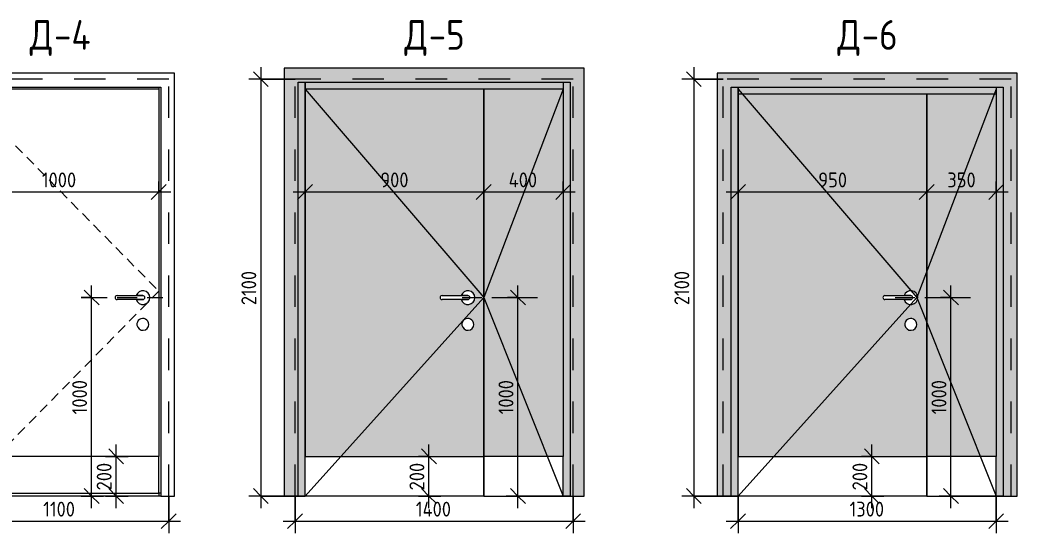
# Model space of a CAD drawing. Header units: millimetres. Extents: x -11619 to 28531, y -388 to 22769.
# Drawn here: x -6810 to -1790, y 20185 to 22769 of the extents above; entities that cross this region are included whole.
import ezdxf

# ---------------------------------------------------------------- set-up
doc = ezdxf.new("R2010")
doc.units = ezdxf.units.MM
for name, pattern in [('200_ШТРИХ__ш1_п0_6_', [80, 50, -30]), ('ADSK_Штрих_ш2 п1', [150, 100, -50]), ('Штрих', [317.5, 158.75, -158.75])]:
    doc.linetypes.add(name, pattern=pattern)
for name, color, linetype, lineweight in [('A-ANNO-DIMS', 7, 'Continuous', 9), ('A-ANNO-DIMS-50', 7, 'Continuous', 9), ('A-DETL', 7, 'Continuous', 9), ('A-DETL-1', 7, 'ADSK_Штрих_ш2 п1', 9), ('A-DOOR', 7, 'Штрих', 9), ('A-DOOR-1', 7, 'Continuous', 9), ('A-DOOR-2', 7, '200_ШТРИХ__ш1_п0_6_', 9), ('A-DOOR-FRAM', 7, 'Continuous', 9), ('G-ANNO-TEXT', 7, 'Continuous', 9)]:
    doc.layers.add(name, color=color, linetype=linetype, lineweight=lineweight)
doc.styles.add('GOST Common', font='GOST_Common.ttf', dxfattribs={"width": 0.9, "height": 150})
doc.styles.add('ISOCPEUR', font='isocpeur.ttf', dxfattribs={"width": 0.9, "height": 75})
doc.dimstyles.new('ISO-1_5', dxfattribs={"dimscale": 304.8, "dimtxt": 74.698588, "dimasz": 0.246063, "dimexe": 0.19685, "dimexo": 0, "dimgap": 0, "dimtad": 1, "dimdec": 0, "dimrnd": 10, "dimzin": 0, "dimdsep": 46, "dimtxsty": 'ISOCPEUR', "dimblk1": 'OBLIQUE', "dimblk2": 'OBLIQUE', "dimsah": 1, "dimcen": 0.09, "dimdle": 0.19685, "dimazin": 0, "dimtfac": 1, "dimtdec": 4, "dimtix": 1, "dimtmove": 0, "dimatfit": 3, "dimfxl": 1, "dimtvp": 1, "dimtolj": 1, "dimtzin": 0, "dimarcsym": 2})

# ---------------------------------------------------------------- blocks, each defined once
blk = doc.blocks.new('Family - ___-32274530-_Двери_ 1 этаж 23-33')
at = {"layer": 'A-DOOR'}
for p, q in [((-6060.8, 22471), (-7160.8, 22471)), ((-7160.8, 20371), (-7160.8, 22471)), ((-6060.8, 22471), (-7160.8, 22471)), ((-7160.8, 20371), (-7160.8, 22471)), ((-6060.8, 20371), (-6060.8, 22471)), ((-6060.8, 20371), (-6060.8, 22471))]:
    blk.add_line(p, q, dxfattribs=at)
at = {"layer": 'A-DOOR-1'}
for p, q in [((-6110.8, 22421), (-7110.8, 22421)), ((-7110.8, 20571), (-7110.8, 22421)), ((-6110.8, 22421), (-6110.8, 20571)), ((-6320.8, 21381), (-6190.8, 21381)), ((-6190.8, 21361), (-6320.8, 21361)), ((-6190.8, 21381), (-6224.4, 21381)), ((-6224.4, 21361), (-6190.8, 21361)), ((-6110.8, 20571), (-7110.8, 20571)), ((-7110.8, 20571), (-7110.8, 20385)), ((-6110.8, 20385), (-6110.8, 20571)), ((-7110.8, 20385), (-6110.8, 20385))]:
    blk.add_line(p, q, dxfattribs=at)
for centre, radius, start, end in [((-6190.8, 21371), 35, 0, 163.3985), ((-6320.8, 21371), 10, 90, 270), ((-6190.8, 21371), 35, 196.6015, 0), ((-6190.8, 21371), 10, 270, 90), ((-6190.8, 21371), 10, 270, 90), ((-6190.8, 21236), 30, 0, 188.1699), ((-6190.8, 21236), 30, 188.1699, 0)]:
    blk.add_arc(centre, radius, start, end, dxfattribs=at)
at = {"layer": 'A-DOOR-2'}
for p, q in [((-7112.2, 22421), (-6110.8, 21403)), ((-6110.8, 21403), (-6164.2, 21348.6)), ((-6168, 21344.7), (-7110.8, 20385))]:
    blk.add_line(p, q, dxfattribs=at)
at = {"layer": 'A-DOOR-FRAM'}
for p, q in [((-6030.8, 22501), (-7190.8, 22501)), ((-7190.8, 22501), (-7190.8, 20371)), ((-6030.8, 20371), (-6030.8, 22501)), ((-7120.8, 20371), (-7120.8, 22431)), ((-7120.8, 22431), (-6100.8, 22431)), ((-7110.8, 22421), (-7110.8, 22431)), ((-7110.8, 22431), (-7110.8, 20571)), ((-6110.8, 22421), (-7110.8, 22421)), ((-6110.8, 22431), (-6110.8, 22421)), ((-6110.8, 22431), (-6110.8, 20571)), ((-6100.8, 22431), (-6100.8, 20371)), ((-7110.8, 20385), (-7120.8, 20385)), ((-7110.8, 20385), (-7110.8, 20371)), ((-6110.8, 20385), (-6110.8, 20371)), ((-6100.8, 20385), (-6110.8, 20385)), ((-7190.8, 20371), (-7120.8, 20371)), ((-7110.8, 20371), (-7120.8, 20371)), ((-6100.8, 20371), (-7120.8, 20371)), ((-6100.8, 20371), (-6110.8, 20371)), ((-6100.8, 20371), (-6030.8, 20371))]:
    blk.add_line(p, q, dxfattribs=at)
blk = doc.blocks.new('Family - ___-32308297-_Двери_ 1 этаж 23-33')
at = {"layer": 'A-DOOR-1'}
h = blk.add_hatch(color=256, dxfattribs=at)
h.paths.add_polyline_path([(-4853.6, 20571), (-4474.5, 20571), (-4474.5, 22421), (-5374.5, 22421), (-5374.5, 20571)])
h.paths.add_polyline_path([(-4552.4, 21206), (-4559.9, 21206.4), (-4567, 21208.7), (-4573.4, 21212.6), (-4578.6, 21218), (-4582.6, 21225.7), (-4584.2, 21231.7), (-4584.2, 21239.8), (-4582.6, 21246.6), (-4578.6, 21253.8), (-4573.9, 21258.9), (-4567.6, 21263), (-4560.4, 21265.4), (-4552.9, 21265.9), (-4544, 21263.9), (-4538.6, 21261.4), (-4532.8, 21256.6), (-4528.3, 21250.5), (-4525.5, 21243.5), (-4524.5, 21236), (-4525.5, 21228.5), (-4528.2, 21221.6), (-4532.6, 21215.5), (-4538.3, 21210.7), (-4545.1, 21207.5), (-4550.4, 21206.4)])
h.paths.add_polyline_path([(-4554, 21336), (-4563, 21337), (-4571.4, 21340.3), (-4579.1, 21346.2), (-4584.4, 21352.7), (-4588.1, 21361), (-4687.1, 21361.3), (-4689.5, 21362.3), (-4691.6, 21363.9), (-4693.2, 21366), (-4694.2, 21368.4), (-4694.5, 21371), (-4694.2, 21373.6), (-4693.2, 21376), (-4691.6, 21378), (-4689.5, 21379.6), (-4687.1, 21380.6), (-4684.5, 21381), (-4588.1, 21381), (-4584.4, 21389.2), (-4578.7, 21396.3), (-4571.4, 21401.6), (-4563, 21404.9), (-4552, 21405.7), (-4544, 21404.2), (-4536.7, 21401.1), (-4529.6, 21395.5), (-4524.1, 21388.3), (-4520.7, 21379.9), (-4519.5, 21371), (-4520.7, 21362), (-4524.1, 21353.6), (-4529.9, 21346.2), (-4536.7, 21340.8), (-4546.9, 21337), (-4552, 21336.3)])
blk.add_hatch(color=256, dxfattribs=at).paths.add_polyline_path([(-4234.3, 20571), (-4074.5, 20571), (-4074.5, 22421), (-4474.5, 22421), (-4474.5, 20571)])
at = {"layer": 'A-DOOR-FRAM'}
for points in [[(-5479.5, 20371), (-5409.5, 20371), (-5409.5, 22456), (-4039.5, 22456), (-4039.5, 20371), (-3969.5, 20371), (-3969.5, 22526), (-5479.5, 22526), (-5479.5, 20567.8)], [(-5374.5, 20371), (-5374.5, 22456), (-5409.5, 22456), (-5409.5, 20371)], [(-5374.5, 22421), (-4074.5, 22421), (-4074.5, 22456), (-5374.5, 22456)], [(-4039.5, 20371), (-4039.5, 22456), (-4074.5, 22456), (-4074.5, 20371)]]:
    blk.add_hatch(color=256, dxfattribs=at).paths.add_polyline_path(points)
at = {"layer": 'A-DOOR'}
for p, q in [((-4024.5, 22471), (-5424.5, 22471)), ((-5424.5, 20371), (-5424.5, 22471)), ((-4024.5, 22471), (-5424.5, 22471)), ((-5424.5, 20371), (-5424.5, 22471)), ((-4024.5, 20371), (-4024.5, 22471)), ((-4024.5, 20371), (-4024.5, 22471))]:
    blk.add_line(p, q, dxfattribs=at)
at = {"layer": 'A-DOOR-1'}
for p, q in [((-4474.5, 22421), (-5374.5, 22421)), ((-5374.5, 20571), (-5374.5, 22421)), ((-4474.5, 22421), (-4474.5, 20571)), ((-4074.5, 22421), (-4474.5, 22421)), ((-4474.5, 20571), (-4474.5, 22421)), ((-4074.5, 22421), (-4074.5, 20571)), ((-4684.5, 21381), (-4554.5, 21381)), ((-4554.5, 21361), (-4684.5, 21361)), ((-4554.5, 21381), (-4588.1, 21381)), ((-4588.1, 21361), (-4554.5, 21361)), ((-5374.5, 20571), (-4474.5, 20571)), ((-5374.5, 20371), (-5374.5, 20571)), ((-4474.5, 20371), (-4474.5, 20571)), ((-4074.5, 20571), (-4474.5, 20571)), ((-4474.5, 20571), (-4474.5, 20371)), ((-4074.5, 20371), (-4074.5, 20571)), ((-4474.5, 20371), (-5374.5, 20371)), ((-4474.5, 20371), (-4074.5, 20371))]:
    blk.add_line(p, q, dxfattribs=at)
for centre, radius, start, end in [((-4554.5, 21371), 35, 0, 163.3985), ((-4684.5, 21371), 10, 90, 270), ((-4554.5, 21371), 35, 196.6015, 0), ((-4554.5, 21371), 10, 270, 90), ((-4554.5, 21371), 10, 270, 90), ((-4554.5, 21236), 30, 0, 188.1699), ((-4554.5, 21236), 30, 188.1699, 0)]:
    blk.add_arc(centre, radius, start, end, dxfattribs=at)
at = {"layer": 'A-DOOR-FRAM'}
for p, q in [((-3969.5, 22526), (-5479.5, 22526)), ((-5479.5, 22526), (-5479.5, 20371)), ((-3969.5, 20371), (-3969.5, 22526)), ((-5409.5, 20371), (-5409.5, 22456)), ((-5409.5, 22456), (-4039.5, 22456)), ((-5374.5, 22421), (-5374.5, 22456)), ((-5374.5, 22456), (-5374.5, 20571)), ((-4074.5, 22456), (-4074.5, 22421)), ((-4074.5, 22456), (-4074.5, 20571)), ((-4039.5, 22456), (-4039.5, 20371)), ((-4074.5, 22421), (-5374.5, 22421)), ((-5479.5, 20371), (-5409.5, 20371)), ((-5374.5, 20371), (-5409.5, 20371)), ((-4039.5, 20371), (-4074.5, 20371)), ((-4039.5, 20371), (-3969.5, 20371))]:
    blk.add_line(p, q, dxfattribs=at)
blk = doc.blocks.new('Family - ___-32308377-_Двери_ 1 этаж 23-33')
at = {"layer": 'A-DOOR-1'}
h = blk.add_hatch(color=256, dxfattribs=at)
h.paths.add_polyline_path([(-3194.5, 20571), (-2244.5, 20571), (-2244.5, 22396), (-3194.5, 22396)])
h.paths.add_polyline_path([(-2322.4, 21206), (-2329.9, 21206.4), (-2337, 21208.7), (-2343.4, 21212.6), (-2348.6, 21218), (-2352.6, 21225.7), (-2354.2, 21231.7), (-2354.2, 21239.8), (-2352.6, 21246.6), (-2348.6, 21253.8), (-2343.9, 21258.9), (-2337.6, 21263), (-2330.4, 21265.4), (-2322.9, 21265.9), (-2315.5, 21264.6), (-2308.6, 21261.4), (-2302.8, 21256.6), (-2298.3, 21250.5), (-2295.5, 21243.5), (-2294.5, 21236), (-2295.5, 21228.5), (-2299.2, 21220.1), (-2302.6, 21215.5), (-2308.3, 21210.7), (-2315.1, 21207.5), (-2320.4, 21206.4)])
h.paths.add_polyline_path([(-2324, 21336), (-2333, 21337), (-2341.4, 21340.3), (-2349.1, 21346.2), (-2354.4, 21352.7), (-2358.1, 21361), (-2457.1, 21361.3), (-2459.5, 21362.3), (-2461.6, 21363.9), (-2463.2, 21366), (-2464.2, 21368.4), (-2464.5, 21371), (-2464.2, 21373.6), (-2463.2, 21376), (-2461.6, 21378), (-2459.5, 21379.6), (-2457.1, 21380.6), (-2454.5, 21381), (-2358.1, 21381), (-2354.4, 21389.2), (-2348.7, 21396.3), (-2341.4, 21401.6), (-2333, 21404.9), (-2322, 21405.7), (-2315.1, 21404.7), (-2306.7, 21401.1), (-2299.2, 21395.1), (-2294.1, 21388.3), (-2290.7, 21379.9), (-2289.5, 21371), (-2290.7, 21362), (-2294.1, 21353.6), (-2300.6, 21345.7), (-2306.7, 21340.8), (-2315.1, 21337.3), (-2322, 21336.3)])
blk.add_hatch(color=256, dxfattribs=at).paths.add_polyline_path([(-1894.5, 20571), (-1894.5, 22396), (-2244.5, 22396), (-2244.5, 20571)])
at = {"layer": 'A-DOOR-FRAM'}
for points in [[(-3299.5, 20371), (-3229.5, 20371), (-3229.5, 22431), (-1859.5, 22431), (-1859.5, 20371), (-1789.5, 20371), (-1789.5, 22501), (-3299.5, 22501), (-3299.5, 20567.8)], [(-3194.5, 20371), (-3194.5, 22431), (-3229.5, 22431), (-3229.5, 20371)], [(-3194.5, 22396), (-1894.5, 22396), (-1894.5, 22431), (-3194.5, 22431)], [(-1859.5, 20371), (-1859.5, 22431), (-1894.5, 22431), (-1894.5, 20371)]]:
    blk.add_hatch(color=256, dxfattribs=at).paths.add_polyline_path(points)
at = {"layer": 'A-DOOR'}
for p, q in [((-1819.5, 22471), (-3269.5, 22471)), ((-3269.5, 20371), (-3269.5, 22471)), ((-1819.5, 22471), (-3269.5, 22471)), ((-3269.5, 20371), (-3269.5, 22471)), ((-1819.5, 20371), (-1819.5, 22471)), ((-1819.5, 20371), (-1819.5, 22471))]:
    blk.add_line(p, q, dxfattribs=at)
at = {"layer": 'A-DOOR-1'}
for p, q in [((-2244.5, 22396), (-3194.5, 22396)), ((-3194.5, 20571), (-3194.5, 22396)), ((-2244.5, 22396), (-2244.5, 20571)), ((-1894.5, 22396), (-2244.5, 22396)), ((-2244.5, 20571), (-2244.5, 22396)), ((-1894.5, 22396), (-1894.5, 20571)), ((-2454.5, 21381), (-2324.5, 21381)), ((-2324.5, 21361), (-2454.5, 21361)), ((-2324.5, 21381), (-2358.1, 21381)), ((-2358.1, 21361), (-2324.5, 21361)), ((-3194.5, 20571), (-2244.5, 20571)), ((-3194.5, 20371), (-3194.5, 20571)), ((-2244.5, 20371), (-2244.5, 20571)), ((-1894.5, 20571), (-2244.5, 20571)), ((-2244.5, 20571), (-2244.5, 20371)), ((-1894.5, 20371), (-1894.5, 20571)), ((-2244.5, 20371), (-3194.5, 20371)), ((-2244.5, 20371), (-1894.5, 20371))]:
    blk.add_line(p, q, dxfattribs=at)
for centre, radius, start, end in [((-2324.5, 21371), 35, 0, 163.3985), ((-2454.5, 21371), 10, 90, 270), ((-2324.5, 21371), 35, 196.6015, 0), ((-2324.5, 21371), 10, 270, 90), ((-2324.5, 21371), 10, 270, 90), ((-2324.5, 21236), 30, 0, 188.1699), ((-2324.5, 21236), 30, 188.1699, 0)]:
    blk.add_arc(centre, radius, start, end, dxfattribs=at)
at = {"layer": 'A-DOOR-FRAM'}
for p, q in [((-1789.5, 22501), (-3299.5, 22501)), ((-3299.5, 22501), (-3299.5, 20371)), ((-1789.5, 20371), (-1789.5, 22501)), ((-3229.5, 20371), (-3229.5, 22431)), ((-3229.5, 22431), (-1859.5, 22431)), ((-3194.5, 22396), (-3194.5, 22431)), ((-3194.5, 22431), (-3194.5, 20571)), ((-1894.5, 22396), (-3194.5, 22396)), ((-1894.5, 22431), (-1894.5, 22396)), ((-1894.5, 22431), (-1894.5, 20571)), ((-1859.5, 22431), (-1859.5, 20371)), ((-3299.5, 20371), (-3229.5, 20371)), ((-3194.5, 20371), (-3229.5, 20371)), ((-1859.5, 20371), (-1894.5, 20371)), ((-1859.5, 20371), (-1789.5, 20371))]:
    blk.add_line(p, q, dxfattribs=at)
blk = doc.blocks.new('DIMBLOCK15-_Двери_ 1 этаж 23-33')
at = {"layer": 'A-ANNO-DIMS-50'}
for p, q in [((-7160.8, 20371), (-7160.8, 20184.7)), ((-7160.8, 20244.7), (-7160.8, 20371)), ((-6060.8, 20371), (-6060.8, 20184.7)), ((-6060.8, 20244.7), (-6060.8, 20371)), ((-7220.8, 20244.7), (-6000.8, 20244.7))]:
    blk.add_line(p, q, dxfattribs=at)
at = {"layer": 'A-ANNO-DIMS-50', "lineweight": 20}
for p, q in [((-7160.8, 20244.7), (-7123.3, 20282.2)), ((-6060.8, 20244.7), (-6023.3, 20282.2)), ((-7160.8, 20244.7), (-7198.3, 20207.2)), ((-6060.8, 20244.7), (-6098.3, 20207.2))]:
    blk.add_line(p, q, dxfattribs=at)
at = {"layer": 'A-ANNO-DIMS-50', "color": 0, "insert": (-6692.7, 20342.7), "char_height": 75, "width": 196.515, "attachment_point": 1, "line_spacing_factor": 1.149209, "style": 'ISOCPEUR'}
blk.add_mtext('1100', dxfattribs=at)
blk = doc.blocks.new('_Oblique')
at = {"color": 0, "linetype": 'ByBlock', "lineweight": -2}
blk.add_line((-0.5, -0.5), (0.5, 0.5), dxfattribs=at)
blk = doc.blocks.new('DIMBLOCK16-_Двери_ 1 этаж 23-33')
at = {"layer": 'A-ANNO-DIMS-50', "lineweight": 20}
for p, q in [((-6325.4, 20571), (-6362.9, 20608.5)), ((-6325.4, 20571), (-6287.9, 20533.5)), ((-6325.4, 20371), (-6362.9, 20408.5)), ((-6325.4, 20371), (-6287.9, 20333.5))]:
    blk.add_line(p, q, dxfattribs=at)
at = {"layer": 'A-ANNO-DIMS-50'}
for p, q in [((-6325.4, 20311), (-6325.4, 20631)), ((-6378.4, 20571), (-6265.4, 20571)), ((-6325.4, 20571), (-6378.4, 20571)), ((-6378.4, 20371), (-6265.4, 20371)), ((-6325.4, 20371), (-6378.4, 20371))]:
    blk.add_line(p, q, dxfattribs=at)
at = {"layer": 'A-ANNO-DIMS-50', "color": 0, "insert": (-6423.4, 20399.9), "char_height": 75, "width": 170.658, "attachment_point": 1, "rotation": 90, "line_spacing_factor": 1.149209, "style": 'ISOCPEUR'}
blk.add_mtext('200', dxfattribs=at)
blk = doc.blocks.new('DIMBLOCK24-_Двери_ 1 этаж 23-33')
at = {"layer": 'A-ANNO-DIMS-50', "lineweight": 20}
for p, q in [((-6448.8, 21371.4), (-6486.3, 21408.9)), ((-6448.8, 21371.4), (-6411.3, 21333.9)), ((-6448.8, 20371), (-6486.3, 20408.5)), ((-6448.8, 20371), (-6411.3, 20333.5))]:
    blk.add_line(p, q, dxfattribs=at)
at = {"layer": 'A-ANNO-DIMS-50'}
for p, q in [((-6448.8, 20311), (-6448.8, 21431.4)), ((-6501.9, 21371.4), (-6388.8, 21371.4)), ((-6448.8, 21371.4), (-6501.9, 21371.4)), ((-6501.9, 20371), (-6388.8, 20371)), ((-6448.8, 20371), (-6501.9, 20371))]:
    blk.add_line(p, q, dxfattribs=at)
at = {"layer": 'A-ANNO-DIMS-50', "color": 0, "insert": (-6546.8, 20782.8), "char_height": 75, "width": 212.029, "attachment_point": 1, "rotation": 90, "line_spacing_factor": 1.149209, "style": 'ISOCPEUR'}
blk.add_mtext('1000', dxfattribs=at)
blk = doc.blocks.new('DIMBLOCK60-_Двери_ 1 этаж 23-33')
at = {"layer": 'A-ANNO-DIMS-50', "lineweight": 20}
for p, q in [((-4302.2, 21371.4), (-4339.7, 21408.9)), ((-4302.2, 21371.4), (-4264.7, 21333.9)), ((-4302.2, 20371), (-4339.7, 20408.5)), ((-4302.2, 20371), (-4264.7, 20333.5))]:
    blk.add_line(p, q, dxfattribs=at)
at = {"layer": 'A-ANNO-DIMS-50'}
for p, q in [((-4302.2, 20311), (-4302.2, 21431.4)), ((-4355.2, 21371.4), (-4242.2, 21371.4)), ((-4302.2, 21371.4), (-4355.2, 21371.4)), ((-4039.5, 20371), (-4362.2, 20371)), ((-4302.2, 20371), (-4039.5, 20371))]:
    blk.add_line(p, q, dxfattribs=at)
at = {"layer": 'A-ANNO-DIMS-50', "color": 0, "insert": (-4400.1, 20782.8), "char_height": 75, "width": 212.029, "attachment_point": 1, "rotation": 90, "line_spacing_factor": 1.149209, "style": 'ISOCPEUR'}
blk.add_mtext('1000', dxfattribs=at)
blk = doc.blocks.new('DIMBLOCK61-_Двери_ 1 этаж 23-33')
at = {"layer": 'A-ANNO-DIMS-50', "lineweight": 20}
for p, q in [((-4750.5, 20571), (-4788, 20608.5)), ((-4750.5, 20571), (-4713, 20533.5)), ((-4750.5, 20371), (-4788, 20408.5)), ((-4750.5, 20371), (-4713, 20333.5))]:
    blk.add_line(p, q, dxfattribs=at)
at = {"layer": 'A-ANNO-DIMS-50'}
for p, q in [((-4750.5, 20311), (-4750.5, 20631)), ((-4803.5, 20571), (-4690.5, 20571)), ((-4750.5, 20571), (-4803.5, 20571)), ((-4803.5, 20371), (-4690.5, 20371)), ((-4750.5, 20371), (-4803.5, 20371))]:
    blk.add_line(p, q, dxfattribs=at)
at = {"layer": 'A-ANNO-DIMS-50', "color": 0, "insert": (-4848.5, 20399.9), "char_height": 75, "width": 170.658, "attachment_point": 1, "rotation": 90, "line_spacing_factor": 1.149209, "style": 'ISOCPEUR'}
blk.add_mtext('200', dxfattribs=at)
blk = doc.blocks.new('DIMBLOCK62-_Двери_ 1 этаж 23-33')
at = {"layer": 'A-ANNO-DIMS-50', "lineweight": 20}
for p, q in [((-5596.8, 22471), (-5634.3, 22508.5)), ((-5596.8, 22471), (-5559.3, 22433.5)), ((-5596.8, 20371), (-5634.3, 20408.5)), ((-5596.8, 20371), (-5559.3, 20333.5))]:
    blk.add_line(p, q, dxfattribs=at)
at = {"layer": 'A-ANNO-DIMS-50'}
for p, q in [((-5596.8, 22531), (-5596.8, 20311)), ((-5424.5, 22471), (-5656.8, 22471)), ((-5596.8, 22471), (-5424.5, 22471)), ((-5374.5, 20371), (-5656.8, 20371)), ((-5596.8, 20371), (-5374.5, 20371))]:
    blk.add_line(p, q, dxfattribs=at)
at = {"layer": 'A-ANNO-DIMS-50', "color": 0, "insert": (-5694.8, 21332.6), "char_height": 75, "width": 212.029, "attachment_point": 1, "rotation": 90, "line_spacing_factor": 1.149209, "style": 'ISOCPEUR'}
blk.add_mtext('2100', dxfattribs=at)
blk = doc.blocks.new('DIMBLOCK63-_Двери_ 1 этаж 23-33')
at = {"layer": 'A-ANNO-DIMS-50'}
for p, q in [((-5424.5, 20371), (-5424.5, 20184.7)), ((-5424.5, 20244.7), (-5424.5, 20371)), ((-4024.5, 20371), (-4024.5, 20184.7)), ((-4024.5, 20244.7), (-4024.5, 20371)), ((-5484.5, 20244.7), (-3964.5, 20244.7))]:
    blk.add_line(p, q, dxfattribs=at)
at = {"layer": 'A-ANNO-DIMS-50', "lineweight": 20}
for p, q in [((-5424.5, 20244.7), (-5387, 20282.2)), ((-4024.5, 20244.7), (-3987, 20282.2)), ((-5424.5, 20244.7), (-5462, 20207.2)), ((-4024.5, 20244.7), (-4062, 20207.2))]:
    blk.add_line(p, q, dxfattribs=at)
at = {"layer": 'A-ANNO-DIMS-50', "color": 0, "insert": (-4816.5, 20342.7), "char_height": 75, "width": 220.648, "attachment_point": 1, "line_spacing_factor": 1.149209, "style": 'ISOCPEUR'}
blk.add_mtext('1400', dxfattribs=at)
blk = doc.blocks.new('DIMBLOCK64-_Двери_ 1 этаж 23-33')
at = {"layer": 'A-ANNO-DIMS-50'}
for p, q in [((-5374.5, 21956.1), (-5374.5, 21843.1)), ((-5374.5, 21903.1), (-5374.5, 21956.1)), ((-4474.5, 21956.1), (-4474.5, 21843.1)), ((-4474.5, 21903.1), (-4474.5, 21956.1)), ((-5434.5, 21903.1), (-4474.5, 21903.1))]:
    blk.add_line(p, q, dxfattribs=at)
at = {"layer": 'A-ANNO-DIMS-50', "lineweight": 20}
for p, q in [((-5374.5, 21903.1), (-5337, 21940.6)), ((-4474.5, 21903.1), (-4437, 21940.6)), ((-5374.5, 21903.1), (-5412, 21865.6)), ((-4474.5, 21903.1), (-4512, 21865.6))]:
    blk.add_line(p, q, dxfattribs=at)
at = {"layer": 'A-ANNO-DIMS-50', "color": 0, "insert": (-4995.6, 22001.1), "char_height": 75, "width": 170.658, "attachment_point": 1, "line_spacing_factor": 1.149209, "style": 'ISOCPEUR'}
blk.add_mtext('900', dxfattribs=at)
blk = doc.blocks.new('DIMBLOCK65-_Двери_ 1 этаж 23-33')
at = {"layer": 'A-ANNO-DIMS-50'}
for p, q in [((-4474.5, 21956.1), (-4474.5, 21843.1)), ((-4474.5, 21903.1), (-4474.5, 21956.1)), ((-4074.5, 21956.1), (-4074.5, 21843.1)), ((-4074.5, 21903.1), (-4074.5, 21956.1)), ((-4474.5, 21903.1), (-4014.5, 21903.1))]:
    blk.add_line(p, q, dxfattribs=at)
at = {"layer": 'A-ANNO-DIMS-50', "lineweight": 20}
for p, q in [((-4474.5, 21903.1), (-4437, 21940.6)), ((-4074.5, 21903.1), (-4037, 21940.6)), ((-4474.5, 21903.1), (-4512, 21865.6)), ((-4074.5, 21903.1), (-4112, 21865.6))]:
    blk.add_line(p, q, dxfattribs=at)
at = {"layer": 'A-ANNO-DIMS-50', "color": 0, "insert": (-4349.2, 22001.1), "char_height": 75, "width": 179.277, "attachment_point": 1, "line_spacing_factor": 1.149209, "style": 'ISOCPEUR'}
blk.add_mtext('400', dxfattribs=at)
blk = doc.blocks.new('DIMBLOCK66-_Двери_ 1 этаж 23-33')
at = {"layer": 'A-ANNO-DIMS-50', "lineweight": 20}
for p, q in [((-2122.2, 21371.4), (-2159.7, 21408.9)), ((-2122.2, 21371.4), (-2084.7, 21333.9)), ((-2122.2, 20371), (-2159.7, 20408.5)), ((-2122.2, 20371), (-2084.7, 20333.5))]:
    blk.add_line(p, q, dxfattribs=at)
at = {"layer": 'A-ANNO-DIMS-50'}
for p, q in [((-2122.2, 20311), (-2122.2, 21431.4)), ((-2175.2, 21371.4), (-2062.2, 21371.4)), ((-2122.2, 21371.4), (-2175.2, 21371.4)), ((-1859.5, 20371), (-2182.2, 20371)), ((-2122.2, 20371), (-1859.5, 20371))]:
    blk.add_line(p, q, dxfattribs=at)
at = {"layer": 'A-ANNO-DIMS-50', "color": 0, "insert": (-2220.1, 20782.8), "char_height": 75, "width": 212.029, "attachment_point": 1, "rotation": 90, "line_spacing_factor": 1.149209, "style": 'ISOCPEUR'}
blk.add_mtext('1000', dxfattribs=at)
blk = doc.blocks.new('DIMBLOCK67-_Двери_ 1 этаж 23-33')
at = {"layer": 'A-ANNO-DIMS-50', "lineweight": 20}
for p, q in [((-2520.5, 20571), (-2558, 20608.5)), ((-2520.5, 20571), (-2483, 20533.5)), ((-2520.5, 20371), (-2558, 20408.5)), ((-2520.5, 20371), (-2483, 20333.5))]:
    blk.add_line(p, q, dxfattribs=at)
at = {"layer": 'A-ANNO-DIMS-50'}
for p, q in [((-2520.5, 20311), (-2520.5, 20631)), ((-2573.5, 20571), (-2460.5, 20571)), ((-2520.5, 20571), (-2573.5, 20571)), ((-2573.5, 20371), (-2460.5, 20371)), ((-2520.5, 20371), (-2573.5, 20371))]:
    blk.add_line(p, q, dxfattribs=at)
at = {"layer": 'A-ANNO-DIMS-50', "color": 0, "insert": (-2618.5, 20399.9), "char_height": 75, "width": 170.658, "attachment_point": 1, "rotation": 90, "line_spacing_factor": 1.149209, "style": 'ISOCPEUR'}
blk.add_mtext('200', dxfattribs=at)
blk = doc.blocks.new('DIMBLOCK68-_Двери_ 1 этаж 23-33')
at = {"layer": 'A-ANNO-DIMS-50', "lineweight": 20}
for p, q in [((-3416.8, 22471), (-3454.3, 22508.5)), ((-3416.8, 22471), (-3379.3, 22433.5)), ((-3416.8, 20371), (-3454.3, 20408.5)), ((-3416.8, 20371), (-3379.3, 20333.5))]:
    blk.add_line(p, q, dxfattribs=at)
at = {"layer": 'A-ANNO-DIMS-50'}
for p, q in [((-3416.8, 22531), (-3416.8, 20311)), ((-3269.5, 22471), (-3476.8, 22471)), ((-3416.8, 22471), (-3269.5, 22471)), ((-3194.5, 20371), (-3476.8, 20371)), ((-3416.8, 20371), (-3194.5, 20371))]:
    blk.add_line(p, q, dxfattribs=at)
at = {"layer": 'A-ANNO-DIMS-50', "color": 0, "insert": (-3514.8, 21332.6), "char_height": 75, "width": 212.029, "attachment_point": 1, "rotation": 90, "line_spacing_factor": 1.149209, "style": 'ISOCPEUR'}
blk.add_mtext('2100', dxfattribs=at)
blk = doc.blocks.new('DIMBLOCK69-_Двери_ 1 этаж 23-33')
at = {"layer": 'A-ANNO-DIMS-50'}
for p, q in [((-3194.5, 20371), (-3194.5, 20184.7)), ((-3194.5, 20244.7), (-3194.5, 20371)), ((-1894.5, 20371), (-1894.5, 20184.7)), ((-1894.5, 20244.7), (-1894.5, 20371)), ((-3254.5, 20244.7), (-1834.5, 20244.7))]:
    blk.add_line(p, q, dxfattribs=at)
at = {"layer": 'A-ANNO-DIMS-50', "lineweight": 20}
for p, q in [((-3194.5, 20244.7), (-3157, 20282.2)), ((-1894.5, 20244.7), (-1857, 20282.2)), ((-3194.5, 20244.7), (-3232, 20207.2)), ((-1894.5, 20244.7), (-1932, 20207.2))]:
    blk.add_line(p, q, dxfattribs=at)
at = {"layer": 'A-ANNO-DIMS-50', "color": 0, "insert": (-2632.9, 20342.7), "char_height": 75, "width": 212.029, "attachment_point": 1, "line_spacing_factor": 1.149209, "style": 'ISOCPEUR'}
blk.add_mtext('1300', dxfattribs=at)
blk = doc.blocks.new('DIMBLOCK70-_Двери_ 1 этаж 23-33')
at = {"layer": 'A-ANNO-DIMS-50'}
for p, q in [((-3194.5, 21956.1), (-3194.5, 21843.1)), ((-3194.5, 21903.1), (-3194.5, 21956.1)), ((-2244.5, 21956.1), (-2244.5, 21843.1)), ((-2244.5, 21903.1), (-2244.5, 21956.1)), ((-3254.5, 21903.1), (-2244.5, 21903.1))]:
    blk.add_line(p, q, dxfattribs=at)
at = {"layer": 'A-ANNO-DIMS-50', "lineweight": 20}
for p, q in [((-3194.5, 21903.1), (-3157, 21940.6)), ((-2244.5, 21903.1), (-2207, 21940.6)), ((-3194.5, 21903.1), (-3232, 21865.6)), ((-2244.5, 21903.1), (-2282, 21865.6))]:
    blk.add_line(p, q, dxfattribs=at)
at = {"layer": 'A-ANNO-DIMS-50', "color": 0, "insert": (-2790.6, 22001.1), "char_height": 75, "width": 170.658, "attachment_point": 1, "line_spacing_factor": 1.149209, "style": 'ISOCPEUR'}
blk.add_mtext('950', dxfattribs=at)
blk = doc.blocks.new('DIMBLOCK71-_Двери_ 1 этаж 23-33')
at = {"layer": 'A-ANNO-DIMS-50'}
for p, q in [((-2244.5, 21956.1), (-2244.5, 21843.1)), ((-2244.5, 21903.1), (-2244.5, 21956.1)), ((-1894.5, 21956.1), (-1894.5, 21843.1)), ((-1894.5, 21903.1), (-1894.5, 21956.1)), ((-2244.5, 21903.1), (-1834.5, 21903.1))]:
    blk.add_line(p, q, dxfattribs=at)
at = {"layer": 'A-ANNO-DIMS-50', "lineweight": 20}
for p, q in [((-2244.5, 21903.1), (-2207, 21940.6)), ((-1894.5, 21903.1), (-1857, 21940.6)), ((-2244.5, 21903.1), (-2282, 21865.6)), ((-1894.5, 21903.1), (-1932, 21865.6))]:
    blk.add_line(p, q, dxfattribs=at)
at = {"layer": 'A-ANNO-DIMS-50', "color": 0, "insert": (-2140.6, 22001.1), "char_height": 75, "width": 170.658, "attachment_point": 1, "line_spacing_factor": 1.149209, "style": 'ISOCPEUR'}
blk.add_mtext('350', dxfattribs=at)
blk = doc.blocks.new('DIMBLOCK76-_Двери_ 1 этаж 23-33')
at = {"layer": 'A-ANNO-DIMS-50'}
for p, q in [((-7110.8, 21956.1), (-7110.8, 21843.1)), ((-7110.8, 21903.1), (-7110.8, 21956.1)), ((-6110.8, 21956.1), (-6110.8, 21843.1)), ((-6110.8, 21903.1), (-6110.8, 21956.1)), ((-7170.8, 21903.1), (-6050.8, 21903.1))]:
    blk.add_line(p, q, dxfattribs=at)
at = {"layer": 'A-ANNO-DIMS-50', "lineweight": 20}
for p, q in [((-7110.8, 21903.1), (-7073.3, 21940.6)), ((-6110.8, 21903.1), (-6073.3, 21940.6)), ((-7110.8, 21903.1), (-7148.3, 21865.6)), ((-6110.8, 21903.1), (-6148.3, 21865.6))]:
    blk.add_line(p, q, dxfattribs=at)
at = {"layer": 'A-ANNO-DIMS-50', "color": 0, "insert": (-6699.2, 22001.1), "char_height": 75, "width": 212.029, "attachment_point": 1, "line_spacing_factor": 1.149209, "style": 'ISOCPEUR'}
blk.add_mtext('1000', dxfattribs=at)

msp = doc.modelspace()

# ---------------------------------------------------------------- linework, layer by layer
at = {"layer": 'A-DETL'}
for p, q in [((-5374.5, 22421), (-4474.5, 21371.4)), ((-4074.5, 22421), (-4474.5, 21371.4)), ((-3194.5, 22421), (-2294.5, 21371.4)), ((-1894.5, 22421), (-2294.5, 21371.4)), ((-4474.5, 21371.4), (-5374.5, 20371)), ((-4474.5, 21371.4), (-4074.5, 20371)), ((-2294.5, 21371.4), (-3194.5, 20371)), ((-2294.5, 21371.4), (-1894.5, 20371))]:
    msp.add_line(p, q, dxfattribs=at)
at = {"layer": 'A-DETL-1'}
for p, q in [((-6469.9, 21371.4), (-6089.9, 21371.4)), ((-4583.6, 21371.4), (-4203.6, 21371.4)), ((-2403.6, 21371.4), (-2023.6, 21371.4))]:
    msp.add_line(p, q, dxfattribs=at)

# ---------------------------------------------------------------- block references
at = {"layer": 'A-DOOR-1'}
for name in ['Family - ___-32274530-_Двери_ 1 этаж 23-33', 'Family - ___-32308297-_Двери_ 1 этаж 23-33', 'Family - ___-32308377-_Двери_ 1 этаж 23-33']:
    msp.add_blockref(name, (0, 0), dxfattribs=at)

# ---------------------------------------------------------------- texts
at = {"layer": 'G-ANNO-TEXT', "char_height": 150, "attachment_point": 1, "style": 'GOST Common'}
for s, insert, width in [('\\fGOST Common|b0|i0|c204|p34|;\\W.9;Д', (-6760.1, 22768.8), 147.911), ('-4', (-6638.1, 22768.8), 248.924), ('\\fGOST Common|b0|i0|c204|p34|;\\W.9;Д', (-4873.8, 22768.8), 147.911), ('-5', (-4751.8, 22768.8), 230.886), ('\\fGOST Common|b0|i0|c204|p34|;\\W.9;Д', (-2693.8, 22768.8), 147.911), ('-6', (-2571.8, 22768.8), 230.886)]:
    msp.add_mtext(s, dxfattribs=dict(at, insert=insert, width=width))

# ---------------------------------------------------------------- dimensions: what is measured, and where the dimension line sits
at = {"layer": 'A-ANNO-DIMS'}
for base, p1, p2, override, picture, middle in [((-5596.8, 20371), (-5424.5, 22471), (-5374.5, 20371), {"dimpost": '<>', "dimfxl": 2100.595154}, 'DIMBLOCK62-_Двери_ 1 этаж 23-33', (-5634.3, 21421)), ((-3416.8, 20371), (-3269.5, 22471), (-3194.5, 20371), {"dimpost": '<>', "dimfxl": 2101.338859}, 'DIMBLOCK68-_Двери_ 1 этаж 23-33', (-3454.3, 21421)), ((-6448.8, 21371.4), (-6501.9, 20371), (-6501.9, 21371.4), {"dimpost": '<>', "dimfxl": 1000.415643}, 'DIMBLOCK24-_Двери_ 1 этаж 23-33', (-6486.3, 20871.2)), ((-4302.2, 21371.4), (-4039.5, 20371), (-4355.2, 21371.4), {"dimpost": '<>', "dimfxl": 1049.028883}, 'DIMBLOCK60-_Двери_ 1 этаж 23-33', (-4339.7, 20871.2)), ((-2122.2, 21371.4), (-1859.5, 20371), (-2175.2, 21371.4), {"dimpost": '<>', "dimfxl": 1049.028883}, 'DIMBLOCK66-_Двери_ 1 этаж 23-33', (-2159.7, 20871.2)), ((-6325.4, 20571), (-6378.4, 20371), (-6378.4, 20571), {"dimpost": '<>', "dimfxl": 200}, 'DIMBLOCK16-_Двери_ 1 этаж 23-33', (-6362.9, 20471)), ((-4750.5, 20571), (-4803.5, 20371), (-4803.5, 20571), {"dimpost": '<>', "dimfxl": 200}, 'DIMBLOCK61-_Двери_ 1 этаж 23-33', (-4788, 20471)), ((-2520.5, 20571), (-2573.5, 20371), (-2573.5, 20571), {"dimpost": '<>', "dimfxl": 200}, 'DIMBLOCK67-_Двери_ 1 этаж 23-33', (-2558, 20471))]:
    dim = msp.add_linear_dim(base=base, p1=p1, p2=p2, angle=90, dimstyle='ISO-1_5', override=override, dxfattribs=at)
    dim.commit()
    dim.dimension.update_dxf_attribs({"geometry": picture, "text_midpoint": middle})
for base, p1, p2, override, picture, middle in [((-6110.8, 21903.1), (-7110.8, 21956.1), (-6110.8, 21956.1), {"dimpost": '<>', "dimfxl": 1000}, 'DIMBLOCK76-_Двери_ 1 этаж 23-33', (-6610.8, 21940.6)), ((-4474.5, 21903.1), (-5374.5, 21956.1), (-4474.5, 21956.1), {"dimpost": '<>', "dimfxl": 900}, 'DIMBLOCK64-_Двери_ 1 этаж 23-33', (-4924.5, 21940.6)), ((-4074.5, 21903.1), (-4474.5, 21956.1), (-4074.5, 21956.1), {"dimpost": '<>', "dimfxl": 400}, 'DIMBLOCK65-_Двери_ 1 этаж 23-33', (-4274.5, 21940.6)), ((-2244.5, 21903.1), (-3194.5, 21956.1), (-2244.5, 21956.1), {"dimpost": '<>', "dimfxl": 950}, 'DIMBLOCK70-_Двери_ 1 этаж 23-33', (-2719.5, 21940.6)), ((-1894.5, 21903.1), (-2244.5, 21956.1), (-1894.5, 21956.1), {"dimpost": '<>', "dimfxl": 350}, 'DIMBLOCK71-_Двери_ 1 этаж 23-33', (-2069.5, 21940.6)), ((-6060.8, 20244.7), (-7160.8, 20371), (-6060.8, 20371), {"dimpost": '<>', "dimfxl": 1100}, 'DIMBLOCK15-_Двери_ 1 этаж 23-33', (-6610.8, 20282.2)), ((-4024.5, 20244.7), (-5424.5, 20371), (-4024.5, 20371), {"dimpost": '<>', "dimfxl": 1400}, 'DIMBLOCK63-_Двери_ 1 этаж 23-33', (-4724.5, 20282.2)), ((-1894.5, 20244.7), (-3194.5, 20371), (-1894.5, 20371), {"dimpost": '<>', "dimfxl": 1300}, 'DIMBLOCK69-_Двери_ 1 этаж 23-33', (-2544.5, 20282.2))]:
    dim = msp.add_linear_dim(base=base, p1=p1, p2=p2, dimstyle='ISO-1_5', override=override, dxfattribs=at)
    dim.commit()
    dim.dimension.update_dxf_attribs({"geometry": picture, "text_midpoint": middle})

doc.saveas('drawing.dxf')
